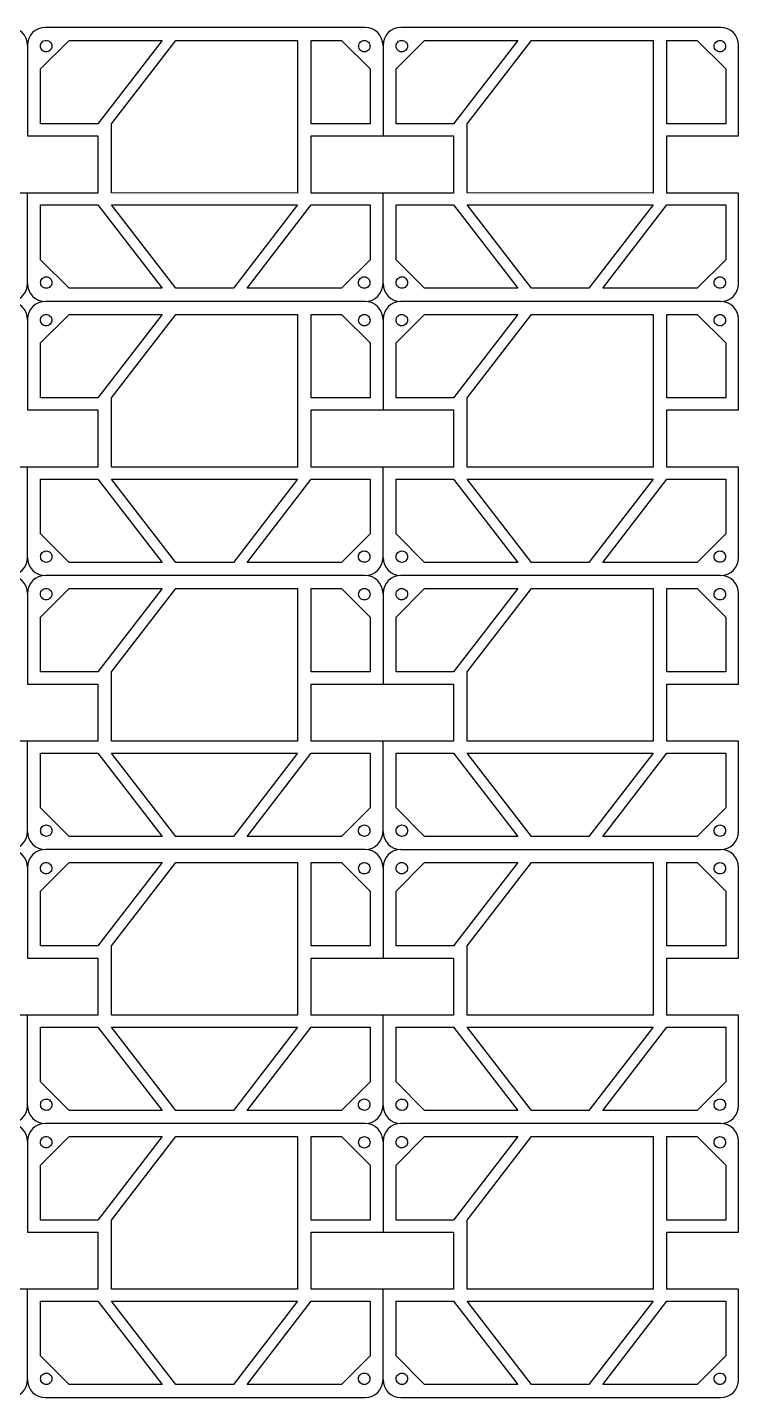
# Model space of a CAD drawing. Extents: x 0 to 498, y 0 to 383.
# Drawn here: x 298.7 to 497.8, y 0 to 383.5 of the extents above; entities that cross this region are included whole.
import ezdxf

# ---------------------------------------------------------------- set-up
doc = ezdxf.new("R2010")
doc.units = 0
doc.layers.get('0').update_dxf_attribs({"true_color": 0xffffff})

msp = doc.modelspace()

# ---------------------------------------------------------------- linework, layer by layer
at = {"color": 1, "true_color": 0xff0000}
for p, q in [((303.7, 383.5), (303.7, 383.5)), ((403.26, 383.5), (403.26, 383.5)), ((302.33, 371.87), (310.33, 379.87)), ((393.21, 383.5), (303.7, 383.5)), ((310.33, 379.87), (336.4, 379.87)), ((336.4, 379.87), (318.39, 356.49)), ((322.22, 356.49), (340.23, 379.87)), ((340.23, 379.87), (374.33, 379.87)), ((374.33, 379.87), (374.33, 337.11)), ((378.17, 356.49), (378.15, 379.87)), ((378.15, 379.87), (386.62, 379.87)), ((386.62, 379.87), (394.62, 371.87)), ((401.89, 371.87), (409.89, 379.87)), ((492.77, 383.5), (403.26, 383.5)), ((409.89, 379.87), (435.96, 379.87)), ((435.96, 379.87), (417.95, 356.49)), ((421.78, 356.49), (439.79, 379.87)), ((439.79, 379.87), (473.89, 379.87)), ((473.89, 379.87), (473.89, 337.11)), ((477.72, 356.49), (477.71, 379.87)), ((477.71, 379.87), (486.18, 379.87)), ((486.18, 379.87), (494.18, 371.87)), ((298.68, 378.46), (298.68, 360.44)), ((305.53, 378.27), (305.53, 378.27)), ((394.6, 378.24), (394.6, 378.24)), ((398.24, 378.46), (398.24, 360.44)), ((405.09, 378.27), (405.09, 378.27)), ((494.16, 378.24), (494.16, 378.24)), ((302.33, 360.26), (302.33, 371.87)), ((394.62, 371.87), (394.62, 356.49)), ((401.89, 360.26), (401.89, 371.87)), ((494.18, 371.87), (494.18, 356.49)), ((298.68, 360.44), (298.68, 353.12)), ((302.33, 356.49), (302.33, 360.26)), ((398.24, 360.44), (398.24, 353.12)), ((401.89, 356.49), (401.89, 360.26)), ((298.68, 353.12), (318.4, 353.12)), ((305.62, 356.49), (302.33, 356.49)), ((318.39, 356.49), (305.62, 356.49)), ((318.4, 353.12), (318.39, 337.11)), ((322.22, 337.15), (322.22, 356.49)), ((378.15, 337.11), (378.16, 353.12)), ((378.16, 353.12), (398.23, 353.12)), ((394.62, 356.49), (378.17, 356.49)), ((398.24, 353.12), (417.96, 353.12)), ((405.18, 356.49), (401.89, 356.49)), ((417.95, 356.49), (405.18, 356.49)), ((417.96, 353.12), (417.95, 337.11)), ((421.78, 337.15), (421.78, 356.49)), ((477.71, 337.11), (477.72, 353.12)), ((494.18, 356.49), (477.72, 356.49)), ((477.72, 353.12), (497.79, 353.12)), ((298.68, 337.11), (278.59, 337.11)), ((318.39, 337.11), (298.68, 337.11)), ((302.33, 318.47), (302.33, 333.8)), ((302.33, 333.8), (318.42, 333.8)), ((318.42, 333.8), (336.4, 310.47)), ((374.33, 337.11), (322.22, 337.15)), ((340.23, 310.47), (322.22, 333.8)), ((322.22, 333.8), (374.33, 333.8)), ((374.33, 333.8), (356.34, 310.47)), ((360.18, 310.47), (378.16, 333.8)), ((398.24, 337.11), (378.15, 337.11)), ((378.16, 333.8), (394.62, 333.8)), ((394.62, 333.8), (394.62, 318.47)), ((417.95, 337.11), (398.24, 337.11)), ((401.89, 318.47), (401.89, 333.8)), ((401.89, 333.8), (417.98, 333.8)), ((417.98, 333.8), (435.96, 310.47)), ((473.89, 337.11), (421.78, 337.15)), ((439.79, 310.47), (421.78, 333.8)), ((421.78, 333.8), (473.89, 333.8)), ((473.89, 333.8), (455.9, 310.47)), ((459.74, 310.47), (477.72, 333.8)), ((497.8, 337.11), (477.71, 337.11)), ((477.72, 333.8), (494.18, 333.8)), ((494.18, 333.8), (494.18, 318.47)), ((310.33, 310.47), (302.33, 318.47)), ((394.62, 318.47), (386.62, 310.47)), ((409.89, 310.47), (401.89, 318.47)), ((494.18, 318.47), (486.18, 310.47)), ((305.56, 312.07), (305.56, 312.07)), ((394.59, 312.08), (394.59, 312.08)), ((405.12, 312.07), (405.12, 312.07)), ((494.15, 312.08), (494.15, 312.08)), ((303.7, 306.8), (303.7, 306.8)), ((336.4, 310.47), (310.33, 310.47)), ((356.34, 310.47), (340.23, 310.47)), ((386.62, 310.47), (360.18, 310.47)), ((403.26, 306.8), (403.26, 306.8)), ((435.96, 310.47), (409.89, 310.47)), ((455.9, 310.47), (439.79, 310.47)), ((486.18, 310.47), (459.74, 310.47)), ((302.33, 295.17), (310.33, 303.17)), ((393.21, 306.8), (303.7, 306.8)), ((310.33, 303.17), (336.4, 303.17)), ((336.4, 303.17), (318.39, 279.8)), ((322.22, 279.8), (340.23, 303.17)), ((340.23, 303.17), (374.33, 303.17)), ((374.33, 303.17), (374.33, 260.41)), ((378.17, 279.8), (378.15, 303.17)), ((378.15, 303.17), (386.62, 303.17)), ((386.62, 303.17), (394.62, 295.17)), ((401.89, 295.17), (409.89, 303.17)), ((492.77, 306.8), (403.26, 306.8)), ((409.89, 303.17), (435.96, 303.17)), ((435.96, 303.17), (417.95, 279.8)), ((421.78, 279.8), (439.79, 303.17)), ((439.79, 303.17), (473.89, 303.17)), ((473.89, 303.17), (473.89, 260.41)), ((477.72, 279.8), (477.71, 303.17)), ((477.71, 303.17), (486.18, 303.17)), ((486.18, 303.17), (494.18, 295.17)), ((298.68, 301.76), (298.68, 283.74)), ((305.53, 301.57), (305.53, 301.57)), ((394.6, 301.54), (394.6, 301.54)), ((398.24, 301.76), (398.24, 283.74)), ((405.09, 301.57), (405.09, 301.57)), ((494.16, 301.54), (494.16, 301.54)), ((302.33, 283.56), (302.33, 295.17)), ((394.62, 295.17), (394.62, 279.8)), ((401.89, 283.56), (401.89, 295.17)), ((494.18, 295.17), (494.18, 279.8)), ((298.68, 283.74), (298.68, 276.42)), ((302.33, 279.8), (302.33, 283.56)), ((398.24, 283.74), (398.24, 276.42)), ((401.89, 279.8), (401.89, 283.56)), ((298.68, 276.42), (318.4, 276.42)), ((305.62, 279.8), (302.33, 279.8)), ((318.39, 279.8), (305.62, 279.8)), ((318.4, 276.42), (318.39, 260.41)), ((322.22, 260.45), (322.22, 279.8)), ((378.15, 260.41), (378.16, 276.42)), ((378.16, 276.42), (398.23, 276.42)), ((394.62, 279.8), (378.17, 279.8)), ((398.24, 276.42), (417.96, 276.42)), ((405.18, 279.8), (401.89, 279.8)), ((417.95, 279.8), (405.18, 279.8)), ((417.96, 276.42), (417.95, 260.41)), ((421.78, 260.45), (421.78, 279.8)), ((477.71, 260.41), (477.72, 276.42)), ((494.18, 279.8), (477.72, 279.8)), ((477.72, 276.42), (497.79, 276.42)), ((298.68, 260.41), (278.59, 260.41)), ((318.39, 260.41), (298.68, 260.41)), ((302.33, 241.77), (302.33, 257.1)), ((302.33, 257.1), (318.42, 257.1)), ((318.42, 257.1), (336.4, 233.77)), ((374.33, 260.41), (322.22, 260.45)), ((340.23, 233.77), (322.22, 257.1)), ((322.22, 257.1), (374.33, 257.1)), ((374.33, 257.1), (356.34, 233.77)), ((360.18, 233.77), (378.16, 257.1)), ((398.24, 260.41), (378.15, 260.41)), ((378.16, 257.1), (394.62, 257.1)), ((394.62, 257.1), (394.62, 241.77)), ((417.95, 260.41), (398.24, 260.41)), ((401.89, 241.77), (401.89, 257.1)), ((401.89, 257.1), (417.98, 257.1)), ((417.98, 257.1), (435.96, 233.77)), ((473.89, 260.41), (421.78, 260.45)), ((439.79, 233.77), (421.78, 257.1)), ((421.78, 257.1), (473.89, 257.1)), ((473.89, 257.1), (455.9, 233.77)), ((459.74, 233.77), (477.72, 257.1)), ((497.8, 260.41), (477.71, 260.41)), ((477.72, 257.1), (494.18, 257.1)), ((494.18, 257.1), (494.18, 241.77)), ((310.33, 233.77), (302.33, 241.77)), ((394.62, 241.77), (386.62, 233.77)), ((409.89, 233.77), (401.89, 241.77)), ((494.18, 241.77), (486.18, 233.77)), ((305.56, 235.37), (305.56, 235.37)), ((394.59, 235.38), (394.59, 235.38)), ((405.12, 235.37), (405.12, 235.37)), ((494.15, 235.38), (494.15, 235.38)), ((303.7, 230.1), (303.7, 230.1)), ((336.4, 233.77), (310.33, 233.77)), ((356.34, 233.77), (340.23, 233.77)), ((386.62, 233.77), (360.18, 233.77)), ((403.26, 230.1), (403.26, 230.1)), ((435.96, 233.77), (409.89, 233.77)), ((455.9, 233.77), (439.79, 233.77)), ((486.18, 233.77), (459.74, 233.77)), ((302.33, 218.47), (310.33, 226.47)), ((393.21, 230.1), (303.7, 230.1)), ((310.33, 226.47), (336.4, 226.47)), ((336.4, 226.47), (318.39, 203.1)), ((322.22, 203.1), (340.23, 226.47)), ((340.23, 226.47), (374.33, 226.47)), ((374.33, 226.47), (374.33, 183.71)), ((378.17, 203.1), (378.15, 226.47)), ((378.15, 226.47), (386.62, 226.47)), ((386.62, 226.47), (394.62, 218.47)), ((401.89, 218.47), (409.89, 226.47)), ((492.77, 230.1), (403.26, 230.1)), ((409.89, 226.47), (435.96, 226.47)), ((435.96, 226.47), (417.95, 203.1)), ((421.78, 203.1), (439.79, 226.47)), ((439.79, 226.47), (473.89, 226.47)), ((473.89, 226.47), (473.89, 183.71)), ((477.72, 203.1), (477.71, 226.47)), ((477.71, 226.47), (486.18, 226.47)), ((486.18, 226.47), (494.18, 218.47)), ((298.68, 225.07), (298.68, 207.04)), ((305.53, 224.87), (305.53, 224.87)), ((394.6, 224.84), (394.6, 224.84)), ((398.24, 225.07), (398.24, 207.04)), ((405.09, 224.87), (405.09, 224.87)), ((494.16, 224.84), (494.16, 224.84)), ((302.33, 206.86), (302.33, 218.47)), ((394.62, 218.47), (394.62, 203.1)), ((401.89, 206.86), (401.89, 218.47)), ((494.18, 218.47), (494.18, 203.1)), ((298.68, 207.04), (298.68, 199.72)), ((302.33, 203.1), (302.33, 206.86)), ((398.24, 207.04), (398.24, 199.72)), ((401.89, 203.1), (401.89, 206.86)), ((298.68, 199.72), (318.4, 199.72)), ((305.62, 203.1), (302.33, 203.1)), ((318.39, 203.1), (305.62, 203.1)), ((318.4, 199.72), (318.39, 183.71)), ((322.22, 183.75), (322.22, 203.1)), ((378.15, 183.71), (378.16, 199.72)), ((378.16, 199.72), (398.23, 199.72)), ((394.62, 203.1), (378.17, 203.1)), ((398.24, 199.72), (417.96, 199.72)), ((405.18, 203.1), (401.89, 203.1)), ((417.95, 203.1), (405.18, 203.1)), ((417.96, 199.72), (417.95, 183.71)), ((421.78, 183.75), (421.78, 203.1)), ((477.71, 183.71), (477.72, 199.72)), ((494.18, 203.1), (477.72, 203.1)), ((477.72, 199.72), (497.79, 199.72)), ((298.68, 183.71), (278.59, 183.71)), ((318.39, 183.71), (298.68, 183.71)), ((302.33, 165.07), (302.33, 180.4)), ((302.33, 180.4), (318.42, 180.4)), ((318.42, 180.4), (336.4, 157.07)), ((374.33, 183.71), (322.22, 183.75)), ((340.23, 157.07), (322.22, 180.4)), ((322.22, 180.4), (374.33, 180.4)), ((374.33, 180.4), (356.34, 157.07)), ((360.18, 157.07), (378.16, 180.4)), ((398.24, 183.71), (378.15, 183.71)), ((378.16, 180.4), (394.62, 180.4)), ((394.62, 180.4), (394.62, 165.07)), ((417.95, 183.71), (398.24, 183.71)), ((401.89, 165.07), (401.89, 180.4)), ((401.89, 180.4), (417.98, 180.4)), ((417.98, 180.4), (435.96, 157.07)), ((473.89, 183.71), (421.78, 183.75)), ((439.79, 157.07), (421.78, 180.4)), ((421.78, 180.4), (473.89, 180.4)), ((473.89, 180.4), (455.9, 157.07)), ((459.74, 157.07), (477.72, 180.4)), ((497.8, 183.71), (477.71, 183.71)), ((477.72, 180.4), (494.18, 180.4)), ((494.18, 180.4), (494.18, 165.07)), ((310.33, 157.07), (302.33, 165.07)), ((394.62, 165.07), (386.62, 157.07)), ((409.89, 157.07), (401.89, 165.07)), ((494.18, 165.07), (486.18, 157.07)), ((305.56, 158.67), (305.56, 158.67)), ((394.59, 158.68), (394.59, 158.68)), ((405.12, 158.67), (405.12, 158.67)), ((494.15, 158.68), (494.15, 158.68)), ((303.7, 153.4), (303.7, 153.4)), ((336.4, 157.07), (310.33, 157.07)), ((356.34, 157.07), (340.23, 157.07)), ((386.62, 157.07), (360.18, 157.07)), ((403.26, 153.4), (403.26, 153.4)), ((435.96, 157.07), (409.89, 157.07)), ((455.9, 157.07), (439.79, 157.07)), ((486.18, 157.07), (459.74, 157.07)), ((302.33, 141.77), (310.33, 149.77)), ((393.21, 153.4), (303.7, 153.4)), ((310.33, 149.77), (336.4, 149.77)), ((336.4, 149.77), (318.39, 126.4)), ((322.22, 126.4), (340.23, 149.77)), ((340.23, 149.77), (374.33, 149.77)), ((374.33, 149.77), (374.33, 107.01)), ((378.17, 126.4), (378.15, 149.77)), ((378.15, 149.77), (386.62, 149.77)), ((386.62, 149.77), (394.62, 141.77)), ((401.89, 141.77), (409.89, 149.77)), ((403.26, 153.4), (492.77, 153.4)), ((409.89, 149.77), (435.96, 149.77)), ((435.96, 149.77), (417.95, 126.4)), ((421.78, 126.4), (439.79, 149.77)), ((439.79, 149.77), (473.89, 149.77)), ((473.89, 149.77), (473.89, 107.01)), ((477.72, 126.4), (477.71, 149.77)), ((477.71, 149.77), (486.18, 149.77)), ((486.18, 149.77), (494.18, 141.77)), ((298.68, 148.37), (298.68, 130.34)), ((305.53, 148.17), (305.53, 148.17)), ((394.6, 148.15), (394.6, 148.15)), ((398.24, 148.37), (398.24, 130.34)), ((405.09, 148.17), (405.09, 148.17)), ((494.16, 148.15), (494.16, 148.15)), ((302.33, 130.16), (302.33, 141.77)), ((394.62, 141.77), (394.62, 126.4)), ((401.89, 130.16), (401.89, 141.77)), ((494.18, 141.77), (494.18, 126.4)), ((298.68, 130.34), (298.68, 123.02)), ((302.33, 126.4), (302.33, 130.16)), ((398.24, 130.34), (398.24, 123.02)), ((401.89, 126.4), (401.89, 130.16)), ((298.68, 123.02), (318.4, 123.02)), ((305.62, 126.4), (302.33, 126.4)), ((318.39, 126.4), (305.62, 126.4)), ((318.4, 123.02), (318.39, 107.01)), ((322.22, 107.05), (322.22, 126.4)), ((378.15, 107.01), (378.16, 123.02)), ((378.16, 123.02), (398.23, 123.02)), ((394.62, 126.4), (378.17, 126.4)), ((398.24, 123.02), (417.96, 123.02)), ((405.18, 126.4), (401.89, 126.4)), ((417.95, 126.4), (405.18, 126.4)), ((417.96, 123.02), (417.95, 107.01)), ((421.78, 107.05), (421.78, 126.4)), ((477.71, 107.01), (477.72, 123.02)), ((494.18, 126.4), (477.72, 126.4)), ((477.72, 123.02), (497.79, 123.02)), ((298.68, 107.01), (278.59, 107.01)), ((318.39, 107.01), (298.68, 107.01)), ((302.33, 88.37), (302.33, 103.7)), ((302.33, 103.7), (318.42, 103.7)), ((318.42, 103.7), (336.4, 80.37)), ((374.33, 107.01), (322.22, 107.05)), ((340.23, 80.37), (322.22, 103.7)), ((322.22, 103.7), (374.33, 103.7)), ((374.33, 103.7), (356.34, 80.37)), ((360.18, 80.37), (378.16, 103.7)), ((398.24, 107.01), (378.15, 107.01)), ((378.16, 103.7), (394.62, 103.7)), ((394.62, 103.7), (394.62, 88.37)), ((417.95, 107.01), (398.24, 107.01)), ((401.89, 88.37), (401.89, 103.7)), ((401.89, 103.7), (417.98, 103.7)), ((417.98, 103.7), (435.96, 80.37)), ((473.89, 107.01), (421.78, 107.05)), ((439.79, 80.37), (421.78, 103.7)), ((421.78, 103.7), (473.89, 103.7)), ((473.89, 103.7), (455.9, 80.37)), ((459.74, 80.37), (477.72, 103.7)), ((497.8, 107.01), (477.71, 107.01)), ((477.72, 103.7), (494.18, 103.7)), ((494.18, 103.7), (494.18, 88.37)), ((310.33, 80.37), (302.33, 88.37)), ((394.62, 88.37), (386.62, 80.37)), ((409.89, 80.37), (401.89, 88.37)), ((494.18, 88.37), (486.18, 80.37)), ((305.56, 81.97), (305.56, 81.97)), ((394.59, 81.98), (394.59, 81.98)), ((405.12, 81.97), (405.12, 81.97)), ((494.15, 81.98), (494.15, 81.98)), ((303.7, 76.7), (303.7, 76.7)), ((336.4, 80.37), (310.33, 80.37)), ((356.34, 80.37), (340.23, 80.37)), ((386.62, 80.37), (360.18, 80.37)), ((403.26, 76.7), (403.26, 76.7)), ((435.96, 80.37), (409.89, 80.37)), ((455.9, 80.37), (439.79, 80.37)), ((486.18, 80.37), (459.74, 80.37)), ((302.33, 65.07), (310.33, 73.07)), ((393.21, 76.7), (303.7, 76.7)), ((310.33, 73.07), (336.4, 73.07)), ((336.4, 73.07), (318.39, 49.7)), ((322.22, 49.7), (340.23, 73.07)), ((340.23, 73.07), (374.33, 73.07)), ((374.33, 73.07), (374.33, 30.32)), ((378.17, 49.7), (378.15, 73.07)), ((378.15, 73.07), (386.62, 73.07)), ((386.62, 73.07), (394.62, 65.07)), ((401.89, 65.07), (409.89, 73.07)), ((492.77, 76.7), (403.26, 76.7)), ((409.89, 73.07), (435.96, 73.07)), ((435.96, 73.07), (417.95, 49.7)), ((421.78, 49.7), (439.79, 73.07)), ((439.79, 73.07), (473.89, 73.07)), ((473.89, 73.07), (473.89, 30.32)), ((477.72, 49.7), (477.71, 73.07)), ((477.71, 73.07), (486.18, 73.07)), ((486.18, 73.07), (494.18, 65.07)), ((298.68, 71.67), (298.68, 53.64)), ((305.53, 71.47), (305.53, 71.47)), ((394.6, 71.45), (394.6, 71.45)), ((398.24, 71.67), (398.24, 53.64)), ((405.09, 71.47), (405.09, 71.47)), ((494.16, 71.45), (494.16, 71.45)), ((302.33, 53.46), (302.33, 65.07)), ((394.62, 65.07), (394.62, 49.7)), ((401.89, 53.46), (401.89, 65.07)), ((494.18, 65.07), (494.18, 49.7)), ((298.68, 53.64), (298.68, 46.32)), ((302.33, 49.7), (302.33, 53.46)), ((398.24, 53.64), (398.24, 46.32)), ((401.89, 49.7), (401.89, 53.46)), ((298.68, 46.32), (318.4, 46.32)), ((305.62, 49.7), (302.33, 49.7)), ((318.39, 49.7), (305.62, 49.7)), ((318.4, 46.32), (318.39, 30.32)), ((322.22, 30.35), (322.22, 49.7)), ((378.15, 30.32), (378.16, 46.32)), ((378.16, 46.32), (398.23, 46.32)), ((394.62, 49.7), (378.17, 49.7)), ((398.24, 46.32), (417.96, 46.32)), ((405.18, 49.7), (401.89, 49.7)), ((417.95, 49.7), (405.18, 49.7)), ((417.96, 46.32), (417.95, 30.32)), ((421.78, 30.35), (421.78, 49.7)), ((477.71, 30.32), (477.72, 46.32)), ((494.18, 49.7), (477.72, 49.7)), ((477.72, 46.32), (497.79, 46.32)), ((298.68, 30.32), (278.59, 30.32)), ((318.39, 30.32), (298.68, 30.32)), ((302.33, 11.67), (302.33, 27)), ((302.33, 27), (318.42, 27)), ((318.42, 27), (336.4, 3.67)), ((374.33, 30.32), (322.22, 30.35)), ((340.23, 3.67), (322.22, 27)), ((322.22, 27), (374.33, 27)), ((374.33, 27), (356.34, 3.67)), ((360.18, 3.67), (378.16, 27)), ((398.24, 30.32), (378.15, 30.32)), ((378.16, 27), (394.62, 27)), ((394.62, 27), (394.62, 11.67)), ((417.95, 30.32), (398.24, 30.32)), ((401.89, 11.67), (401.89, 27)), ((401.89, 27), (417.98, 27)), ((417.98, 27), (435.96, 3.67)), ((473.89, 30.32), (421.78, 30.35)), ((439.79, 3.67), (421.78, 27)), ((421.78, 27), (473.89, 27)), ((473.89, 27), (455.9, 3.67)), ((459.74, 3.67), (477.72, 27)), ((497.8, 30.32), (477.71, 30.32)), ((477.72, 27), (494.18, 27)), ((494.18, 27), (494.18, 11.67)), ((310.33, 3.67), (302.33, 11.67)), ((394.62, 11.67), (386.62, 3.67)), ((409.89, 3.67), (401.89, 11.67)), ((494.18, 11.67), (486.18, 3.67)), ((305.56, 5.27), (305.56, 5.27)), ((394.59, 5.28), (394.59, 5.28)), ((405.12, 5.27), (405.12, 5.27)), ((494.15, 5.28), (494.15, 5.28)), ((303.7, 0), (393.21, 0)), ((336.4, 3.67), (310.33, 3.67)), ((356.34, 3.67), (340.23, 3.67)), ((386.62, 3.67), (360.18, 3.67)), ((403.26, 0), (492.77, 0)), ((435.96, 3.67), (409.89, 3.67)), ((455.9, 3.67), (439.79, 3.67)), ((486.18, 3.67), (459.74, 3.67))]:
    msp.add_line(p, q, dxfattribs=at)
for points in [[(303.7, 383.5), (300.92, 383.5), (298.68, 381.25), (298.68, 378.46)], [(403.26, 383.5), (400.48, 383.5), (398.24, 381.25), (398.24, 378.46)], [(298.68, 378.46), (298.68, 381.25), (296.44, 383.5), (293.65, 383.5)], [(302.8, 379.4), (303.1, 379.7), (303.5, 379.87), (303.93, 379.87)], [(303.93, 379.87), (304.35, 379.87), (304.76, 379.7), (305.06, 379.4)], [(391.87, 379.37), (392.17, 379.67), (392.58, 379.84), (393, 379.84)], [(393, 379.84), (393.42, 379.84), (393.83, 379.67), (394.13, 379.37)], [(398.24, 378.46), (398.24, 381.25), (396, 383.5), (393.21, 383.5)], [(402.35, 379.4), (402.65, 379.7), (403.06, 379.87), (403.49, 379.87)], [(403.49, 379.87), (403.91, 379.87), (404.32, 379.7), (404.62, 379.4)], [(491.43, 379.37), (491.73, 379.67), (492.13, 379.84), (492.56, 379.84)], [(492.56, 379.84), (492.98, 379.84), (493.39, 379.67), (493.69, 379.37)], [(497.8, 378.46), (497.8, 381.25), (495.55, 383.5), (492.77, 383.5)], [(302.33, 378.27), (302.33, 378.69), (302.5, 379.1), (302.8, 379.4)], [(302.8, 377.14), (302.5, 377.44), (302.33, 377.84), (302.33, 378.27)], [(303.93, 376.67), (303.5, 376.67), (303.1, 376.84), (302.8, 377.14)], [(305.06, 377.14), (304.76, 376.84), (304.35, 376.67), (303.93, 376.67)], [(305.06, 379.4), (305.36, 379.1), (305.53, 378.69), (305.53, 378.27)], [(305.53, 378.27), (305.53, 377.84), (305.36, 377.44), (305.06, 377.14)], [(391.4, 378.24), (391.4, 378.67), (391.57, 379.07), (391.87, 379.37)], [(391.87, 377.11), (391.57, 377.41), (391.4, 377.82), (391.4, 378.24)], [(393, 376.64), (392.58, 376.64), (392.17, 376.81), (391.87, 377.11)], [(394.13, 377.11), (393.83, 376.81), (393.42, 376.64), (393, 376.64)], [(394.13, 379.37), (394.43, 379.07), (394.6, 378.67), (394.6, 378.24)], [(394.6, 378.24), (394.6, 377.82), (394.43, 377.41), (394.13, 377.11)], [(401.89, 378.27), (401.89, 378.69), (402.05, 379.1), (402.35, 379.4)], [(402.35, 377.14), (402.05, 377.44), (401.89, 377.84), (401.89, 378.27)], [(403.49, 376.67), (403.06, 376.67), (402.65, 376.84), (402.35, 377.14)], [(404.62, 377.14), (404.32, 376.84), (403.91, 376.67), (403.49, 376.67)], [(404.62, 379.4), (404.92, 379.1), (405.09, 378.69), (405.09, 378.27)], [(405.09, 378.27), (405.09, 377.84), (404.92, 377.44), (404.62, 377.14)], [(490.96, 378.24), (490.96, 378.67), (491.13, 379.07), (491.43, 379.37)], [(491.43, 377.11), (491.13, 377.41), (490.96, 377.82), (490.96, 378.24)], [(492.56, 376.64), (492.13, 376.64), (491.73, 376.81), (491.43, 377.11)], [(493.69, 377.11), (493.39, 376.81), (492.98, 376.64), (492.56, 376.64)], [(493.69, 379.37), (493.99, 379.07), (494.16, 378.67), (494.16, 378.24)], [(494.16, 378.24), (494.16, 377.82), (493.99, 377.41), (493.69, 377.11)], [(497.79, 353.12), (497.8, 361.56), (497.79, 370.01), (497.8, 378.46)], [(298.68, 311.83), (298.68, 320.26), (298.68, 328.69), (298.68, 337.11)], [(398.24, 311.83), (398.24, 320.26), (398.24, 328.69), (398.24, 337.11)], [(497.8, 311.83), (497.8, 320.26), (497.8, 328.69), (497.8, 337.11)], [(293.65, 306.8), (296.44, 306.8), (298.68, 309.04), (298.68, 311.83)], [(298.68, 311.83), (298.68, 309.04), (300.92, 306.8), (303.7, 306.8)], [(302.36, 312.07), (302.36, 312.49), (302.53, 312.9), (302.83, 313.2)], [(302.83, 310.94), (302.53, 311.24), (302.36, 311.64), (302.36, 312.07)], [(302.83, 313.2), (303.13, 313.5), (303.54, 313.67), (303.96, 313.67)], [(303.96, 310.47), (303.54, 310.47), (303.13, 310.64), (302.83, 310.94)], [(303.96, 313.67), (304.39, 313.67), (304.79, 313.5), (305.09, 313.2)], [(305.09, 310.94), (304.79, 310.64), (304.39, 310.47), (303.96, 310.47)], [(305.09, 313.2), (305.39, 312.9), (305.56, 312.49), (305.56, 312.07)], [(305.56, 312.07), (305.56, 311.64), (305.39, 311.24), (305.09, 310.94)], [(391.39, 312.08), (391.39, 312.5), (391.56, 312.91), (391.86, 313.21)], [(391.86, 310.94), (391.56, 311.24), (391.39, 311.65), (391.39, 312.08)], [(391.86, 313.21), (392.16, 313.51), (392.57, 313.68), (392.99, 313.68)], [(392.99, 310.48), (392.57, 310.48), (392.16, 310.64), (391.86, 310.94)], [(392.99, 313.68), (393.42, 313.68), (393.82, 313.51), (394.12, 313.21)], [(394.12, 310.94), (393.82, 310.64), (393.42, 310.48), (392.99, 310.48)], [(393.21, 306.8), (396, 306.8), (398.24, 309.04), (398.24, 311.83)], [(394.12, 313.21), (394.42, 312.91), (394.59, 312.5), (394.59, 312.08)], [(394.59, 312.08), (394.59, 311.65), (394.42, 311.24), (394.12, 310.94)], [(398.24, 311.83), (398.24, 309.04), (400.48, 306.8), (403.26, 306.8)], [(401.92, 312.07), (401.92, 312.49), (402.09, 312.9), (402.39, 313.2)], [(402.39, 310.94), (402.09, 311.24), (401.92, 311.64), (401.92, 312.07)], [(402.39, 313.2), (402.69, 313.5), (403.1, 313.67), (403.52, 313.67)], [(403.52, 310.47), (403.1, 310.47), (402.69, 310.64), (402.39, 310.94)], [(403.52, 313.67), (403.95, 313.67), (404.35, 313.5), (404.65, 313.2)], [(404.65, 310.94), (404.35, 310.64), (403.95, 310.47), (403.52, 310.47)], [(404.65, 313.2), (404.95, 312.9), (405.12, 312.49), (405.12, 312.07)], [(405.12, 312.07), (405.12, 311.64), (404.95, 311.24), (404.65, 310.94)], [(490.95, 312.08), (490.95, 312.5), (491.12, 312.91), (491.42, 313.21)], [(491.42, 310.94), (491.12, 311.24), (490.95, 311.65), (490.95, 312.08)], [(491.42, 313.21), (491.72, 313.51), (492.13, 313.68), (492.55, 313.68)], [(492.55, 310.48), (492.13, 310.48), (491.72, 310.64), (491.42, 310.94)], [(492.55, 313.68), (492.97, 313.68), (493.38, 313.51), (493.68, 313.21)], [(493.68, 310.94), (493.38, 310.64), (492.97, 310.48), (492.55, 310.48)], [(492.77, 306.8), (495.55, 306.8), (497.8, 309.04), (497.8, 311.83)], [(493.68, 313.21), (493.98, 312.91), (494.15, 312.5), (494.15, 312.08)], [(494.15, 312.08), (494.15, 311.65), (493.98, 311.24), (493.68, 310.94)], [(303.7, 306.8), (300.92, 306.8), (298.68, 304.55), (298.68, 301.76)], [(403.26, 306.8), (400.48, 306.8), (398.24, 304.55), (398.24, 301.76)], [(298.68, 301.76), (298.68, 304.55), (296.44, 306.8), (293.65, 306.8)], [(302.8, 302.7), (303.1, 303), (303.5, 303.17), (303.93, 303.17)], [(303.93, 303.17), (304.35, 303.17), (304.76, 303), (305.06, 302.7)], [(391.87, 302.68), (392.17, 302.98), (392.58, 303.14), (393, 303.14)], [(393, 303.14), (393.42, 303.14), (393.83, 302.98), (394.13, 302.68)], [(398.24, 301.76), (398.24, 304.55), (396, 306.8), (393.21, 306.8)], [(402.35, 302.7), (402.65, 303), (403.06, 303.17), (403.49, 303.17)], [(403.49, 303.17), (403.91, 303.17), (404.32, 303), (404.62, 302.7)], [(491.43, 302.68), (491.73, 302.98), (492.13, 303.14), (492.56, 303.14)], [(492.56, 303.14), (492.98, 303.14), (493.39, 302.98), (493.69, 302.68)], [(497.8, 301.76), (497.8, 304.55), (495.55, 306.8), (492.77, 306.8)], [(302.33, 301.57), (302.33, 301.99), (302.5, 302.4), (302.8, 302.7)], [(302.8, 300.44), (302.5, 300.74), (302.33, 301.14), (302.33, 301.57)], [(303.93, 299.97), (303.5, 299.97), (303.1, 300.14), (302.8, 300.44)], [(305.06, 300.44), (304.76, 300.14), (304.35, 299.97), (303.93, 299.97)], [(305.06, 302.7), (305.36, 302.4), (305.53, 301.99), (305.53, 301.57)], [(305.53, 301.57), (305.53, 301.14), (305.36, 300.74), (305.06, 300.44)], [(391.4, 301.54), (391.4, 301.97), (391.57, 302.38), (391.87, 302.68)], [(391.87, 300.41), (391.57, 300.71), (391.4, 301.12), (391.4, 301.54)], [(393, 299.94), (392.58, 299.94), (392.17, 300.11), (391.87, 300.41)], [(394.13, 300.41), (393.83, 300.11), (393.42, 299.94), (393, 299.94)], [(394.13, 302.68), (394.43, 302.38), (394.6, 301.97), (394.6, 301.54)], [(394.6, 301.54), (394.6, 301.12), (394.43, 300.71), (394.13, 300.41)], [(401.89, 301.57), (401.89, 301.99), (402.05, 302.4), (402.35, 302.7)], [(402.35, 300.44), (402.05, 300.74), (401.89, 301.14), (401.89, 301.57)], [(403.49, 299.97), (403.06, 299.97), (402.65, 300.14), (402.35, 300.44)], [(404.62, 300.44), (404.32, 300.14), (403.91, 299.97), (403.49, 299.97)], [(404.62, 302.7), (404.92, 302.4), (405.09, 301.99), (405.09, 301.57)], [(405.09, 301.57), (405.09, 301.14), (404.92, 300.74), (404.62, 300.44)], [(490.96, 301.54), (490.96, 301.97), (491.13, 302.38), (491.43, 302.68)], [(491.43, 300.41), (491.13, 300.71), (490.96, 301.12), (490.96, 301.54)], [(492.56, 299.94), (492.13, 299.94), (491.73, 300.11), (491.43, 300.41)], [(493.69, 300.41), (493.39, 300.11), (492.98, 299.94), (492.56, 299.94)], [(493.69, 302.68), (493.99, 302.38), (494.16, 301.97), (494.16, 301.54)], [(494.16, 301.54), (494.16, 301.12), (493.99, 300.71), (493.69, 300.41)], [(497.79, 276.42), (497.8, 284.87), (497.79, 293.32), (497.8, 301.76)], [(298.68, 235.13), (298.68, 243.56), (298.68, 251.99), (298.68, 260.41)], [(398.24, 235.13), (398.24, 243.56), (398.24, 251.99), (398.24, 260.41)], [(497.8, 235.13), (497.8, 243.56), (497.8, 251.99), (497.8, 260.41)], [(293.65, 230.1), (296.44, 230.1), (298.68, 232.34), (298.68, 235.13)], [(298.68, 235.13), (298.68, 232.34), (300.92, 230.1), (303.7, 230.1)], [(302.36, 235.37), (302.36, 235.79), (302.53, 236.2), (302.83, 236.5)], [(302.83, 234.24), (302.53, 234.54), (302.36, 234.94), (302.36, 235.37)], [(302.83, 236.5), (303.13, 236.8), (303.54, 236.97), (303.96, 236.97)], [(303.96, 233.77), (303.54, 233.77), (303.13, 233.94), (302.83, 234.24)], [(303.96, 236.97), (304.39, 236.97), (304.79, 236.8), (305.09, 236.5)], [(305.09, 234.24), (304.79, 233.94), (304.39, 233.77), (303.96, 233.77)], [(305.09, 236.5), (305.39, 236.2), (305.56, 235.79), (305.56, 235.37)], [(305.56, 235.37), (305.56, 234.94), (305.39, 234.54), (305.09, 234.24)], [(391.39, 235.38), (391.39, 235.8), (391.56, 236.21), (391.86, 236.51)], [(391.86, 234.24), (391.56, 234.54), (391.39, 234.95), (391.39, 235.38)], [(391.86, 236.51), (392.16, 236.81), (392.57, 236.98), (392.99, 236.98)], [(392.99, 233.78), (392.57, 233.78), (392.16, 233.94), (391.86, 234.24)], [(392.99, 236.98), (393.42, 236.98), (393.82, 236.81), (394.12, 236.51)], [(394.12, 234.24), (393.82, 233.94), (393.42, 233.78), (392.99, 233.78)], [(393.21, 230.1), (396, 230.1), (398.24, 232.34), (398.24, 235.13)], [(394.12, 236.51), (394.42, 236.21), (394.59, 235.8), (394.59, 235.38)], [(394.59, 235.38), (394.59, 234.95), (394.42, 234.54), (394.12, 234.24)], [(398.24, 235.13), (398.24, 232.34), (400.48, 230.1), (403.26, 230.1)], [(401.92, 235.37), (401.92, 235.79), (402.09, 236.2), (402.39, 236.5)], [(402.39, 234.24), (402.09, 234.54), (401.92, 234.94), (401.92, 235.37)], [(402.39, 236.5), (402.69, 236.8), (403.1, 236.97), (403.52, 236.97)], [(403.52, 233.77), (403.1, 233.77), (402.69, 233.94), (402.39, 234.24)], [(403.52, 236.97), (403.95, 236.97), (404.35, 236.8), (404.65, 236.5)], [(404.65, 234.24), (404.35, 233.94), (403.95, 233.77), (403.52, 233.77)], [(404.65, 236.5), (404.95, 236.2), (405.12, 235.79), (405.12, 235.37)], [(405.12, 235.37), (405.12, 234.94), (404.95, 234.54), (404.65, 234.24)], [(490.95, 235.38), (490.95, 235.8), (491.12, 236.21), (491.42, 236.51)], [(491.42, 234.24), (491.12, 234.54), (490.95, 234.95), (490.95, 235.38)], [(491.42, 236.51), (491.72, 236.81), (492.13, 236.98), (492.55, 236.98)], [(492.55, 233.78), (492.13, 233.78), (491.72, 233.94), (491.42, 234.24)], [(492.55, 236.98), (492.97, 236.98), (493.38, 236.81), (493.68, 236.51)], [(493.68, 234.24), (493.38, 233.94), (492.97, 233.78), (492.55, 233.78)], [(492.77, 230.1), (495.55, 230.1), (497.8, 232.34), (497.8, 235.13)], [(493.68, 236.51), (493.98, 236.21), (494.15, 235.8), (494.15, 235.38)], [(494.15, 235.38), (494.15, 234.95), (493.98, 234.54), (493.68, 234.24)], [(303.7, 230.1), (300.92, 230.1), (298.68, 227.85), (298.68, 225.07)], [(403.26, 230.1), (400.48, 230.1), (398.24, 227.85), (398.24, 225.07)], [(298.68, 225.07), (298.68, 227.85), (296.44, 230.1), (293.65, 230.1)], [(302.8, 226), (303.1, 226.3), (303.5, 226.47), (303.93, 226.47)], [(303.93, 226.47), (304.35, 226.47), (304.76, 226.3), (305.06, 226)], [(391.87, 225.98), (392.17, 226.28), (392.58, 226.44), (393, 226.44)], [(393, 226.44), (393.42, 226.44), (393.83, 226.28), (394.13, 225.98)], [(398.24, 225.07), (398.24, 227.85), (396, 230.1), (393.21, 230.1)], [(402.35, 226), (402.65, 226.3), (403.06, 226.47), (403.49, 226.47)], [(403.49, 226.47), (403.91, 226.47), (404.32, 226.3), (404.62, 226)], [(491.43, 225.98), (491.73, 226.28), (492.13, 226.44), (492.56, 226.44)], [(492.56, 226.44), (492.98, 226.44), (493.39, 226.28), (493.69, 225.98)], [(497.8, 225.07), (497.8, 227.85), (495.55, 230.1), (492.77, 230.1)], [(302.33, 224.87), (302.33, 225.29), (302.5, 225.7), (302.8, 226)], [(302.8, 223.74), (302.5, 224.04), (302.33, 224.44), (302.33, 224.87)], [(303.93, 223.27), (303.5, 223.27), (303.1, 223.44), (302.8, 223.74)], [(305.06, 223.74), (304.76, 223.44), (304.35, 223.27), (303.93, 223.27)], [(305.06, 226), (305.36, 225.7), (305.53, 225.29), (305.53, 224.87)], [(305.53, 224.87), (305.53, 224.44), (305.36, 224.04), (305.06, 223.74)], [(391.4, 224.84), (391.4, 225.27), (391.57, 225.68), (391.87, 225.98)], [(391.87, 223.71), (391.57, 224.01), (391.4, 224.42), (391.4, 224.84)], [(393, 223.24), (392.58, 223.24), (392.17, 223.41), (391.87, 223.71)], [(394.13, 223.71), (393.83, 223.41), (393.42, 223.24), (393, 223.24)], [(394.13, 225.98), (394.43, 225.68), (394.6, 225.27), (394.6, 224.84)], [(394.6, 224.84), (394.6, 224.42), (394.43, 224.01), (394.13, 223.71)], [(401.89, 224.87), (401.89, 225.29), (402.05, 225.7), (402.35, 226)], [(402.35, 223.74), (402.05, 224.04), (401.89, 224.44), (401.89, 224.87)], [(403.49, 223.27), (403.06, 223.27), (402.65, 223.44), (402.35, 223.74)], [(404.62, 223.74), (404.32, 223.44), (403.91, 223.27), (403.49, 223.27)], [(404.62, 226), (404.92, 225.7), (405.09, 225.29), (405.09, 224.87)], [(405.09, 224.87), (405.09, 224.44), (404.92, 224.04), (404.62, 223.74)], [(490.96, 224.84), (490.96, 225.27), (491.13, 225.68), (491.43, 225.98)], [(491.43, 223.71), (491.13, 224.01), (490.96, 224.42), (490.96, 224.84)], [(492.56, 223.24), (492.13, 223.24), (491.73, 223.41), (491.43, 223.71)], [(493.69, 223.71), (493.39, 223.41), (492.98, 223.24), (492.56, 223.24)], [(493.69, 225.98), (493.99, 225.68), (494.16, 225.27), (494.16, 224.84)], [(494.16, 224.84), (494.16, 224.42), (493.99, 224.01), (493.69, 223.71)], [(497.79, 199.72), (497.8, 208.17), (497.79, 216.62), (497.8, 225.07)], [(298.68, 158.43), (298.68, 166.86), (298.68, 175.29), (298.68, 183.71)], [(398.24, 158.43), (398.24, 166.86), (398.24, 175.29), (398.24, 183.71)], [(497.8, 158.43), (497.8, 166.86), (497.8, 175.29), (497.8, 183.71)], [(293.65, 153.4), (296.44, 153.4), (298.68, 155.64), (298.68, 158.43)], [(298.68, 158.43), (298.68, 155.64), (300.92, 153.4), (303.7, 153.4)], [(302.36, 158.67), (302.36, 159.09), (302.53, 159.5), (302.83, 159.8)], [(302.83, 157.54), (302.53, 157.84), (302.36, 158.24), (302.36, 158.67)], [(302.83, 159.8), (303.13, 160.1), (303.54, 160.27), (303.96, 160.27)], [(303.96, 157.07), (303.54, 157.07), (303.13, 157.24), (302.83, 157.54)], [(303.96, 160.27), (304.39, 160.27), (304.79, 160.1), (305.09, 159.8)], [(305.09, 157.54), (304.79, 157.24), (304.39, 157.07), (303.96, 157.07)], [(305.09, 159.8), (305.39, 159.5), (305.56, 159.09), (305.56, 158.67)], [(305.56, 158.67), (305.56, 158.24), (305.39, 157.84), (305.09, 157.54)], [(391.39, 158.68), (391.39, 159.1), (391.56, 159.51), (391.86, 159.81)], [(391.86, 157.55), (391.56, 157.85), (391.39, 158.25), (391.39, 158.68)], [(391.86, 159.81), (392.16, 160.11), (392.57, 160.28), (392.99, 160.28)], [(392.99, 157.08), (392.57, 157.08), (392.16, 157.25), (391.86, 157.55)], [(392.99, 160.28), (393.42, 160.28), (393.82, 160.11), (394.12, 159.81)], [(394.12, 157.55), (393.82, 157.25), (393.42, 157.08), (392.99, 157.08)], [(393.21, 153.4), (396, 153.4), (398.24, 155.64), (398.24, 158.43)], [(394.12, 159.81), (394.42, 159.51), (394.59, 159.1), (394.59, 158.68)], [(394.59, 158.68), (394.59, 158.25), (394.42, 157.85), (394.12, 157.55)], [(398.24, 158.43), (398.24, 155.64), (400.48, 153.4), (403.26, 153.4)], [(401.92, 158.67), (401.92, 159.09), (402.09, 159.5), (402.39, 159.8)], [(402.39, 157.54), (402.09, 157.84), (401.92, 158.24), (401.92, 158.67)], [(402.39, 159.8), (402.69, 160.1), (403.1, 160.27), (403.52, 160.27)], [(403.52, 157.07), (403.1, 157.07), (402.69, 157.24), (402.39, 157.54)], [(403.52, 160.27), (403.95, 160.27), (404.35, 160.1), (404.65, 159.8)], [(404.65, 157.54), (404.35, 157.24), (403.95, 157.07), (403.52, 157.07)], [(404.65, 159.8), (404.95, 159.5), (405.12, 159.09), (405.12, 158.67)], [(405.12, 158.67), (405.12, 158.24), (404.95, 157.84), (404.65, 157.54)], [(490.95, 158.68), (490.95, 159.1), (491.12, 159.51), (491.42, 159.81)], [(491.42, 157.55), (491.12, 157.85), (490.95, 158.25), (490.95, 158.68)], [(491.42, 159.81), (491.72, 160.11), (492.13, 160.28), (492.55, 160.28)], [(492.55, 157.08), (492.13, 157.08), (491.72, 157.25), (491.42, 157.55)], [(492.55, 160.28), (492.97, 160.28), (493.38, 160.11), (493.68, 159.81)], [(493.68, 157.55), (493.38, 157.25), (492.97, 157.08), (492.55, 157.08)], [(492.77, 153.4), (495.55, 153.4), (497.8, 155.64), (497.8, 158.43)], [(493.68, 159.81), (493.98, 159.51), (494.15, 159.1), (494.15, 158.68)], [(494.15, 158.68), (494.15, 158.25), (493.98, 157.85), (493.68, 157.55)], [(303.7, 153.4), (300.92, 153.4), (298.68, 151.15), (298.68, 148.37)], [(403.26, 153.4), (400.48, 153.4), (398.24, 151.15), (398.24, 148.37)], [(298.68, 148.37), (298.68, 151.15), (296.44, 153.4), (293.65, 153.4)], [(302.8, 149.3), (303.1, 149.6), (303.5, 149.77), (303.93, 149.77)], [(303.93, 149.77), (304.35, 149.77), (304.76, 149.6), (305.06, 149.3)], [(391.87, 149.28), (392.17, 149.58), (392.58, 149.75), (393, 149.75)], [(393, 149.75), (393.42, 149.75), (393.83, 149.58), (394.13, 149.28)], [(398.24, 148.37), (398.24, 151.15), (396, 153.4), (393.21, 153.4)], [(402.35, 149.3), (402.65, 149.6), (403.06, 149.77), (403.49, 149.77)], [(403.49, 149.77), (403.91, 149.77), (404.32, 149.6), (404.62, 149.3)], [(491.43, 149.28), (491.73, 149.58), (492.13, 149.75), (492.56, 149.75)], [(492.56, 149.75), (492.98, 149.75), (493.39, 149.58), (493.69, 149.28)], [(497.8, 148.37), (497.8, 151.15), (495.55, 153.4), (492.77, 153.4)], [(302.33, 148.17), (302.33, 148.59), (302.5, 149), (302.8, 149.3)], [(302.8, 147.04), (302.5, 147.34), (302.33, 147.74), (302.33, 148.17)], [(303.93, 146.57), (303.5, 146.57), (303.1, 146.74), (302.8, 147.04)], [(305.06, 147.04), (304.76, 146.74), (304.35, 146.57), (303.93, 146.57)], [(305.06, 149.3), (305.36, 149), (305.53, 148.59), (305.53, 148.17)], [(305.53, 148.17), (305.53, 147.74), (305.36, 147.34), (305.06, 147.04)], [(391.4, 148.15), (391.4, 148.57), (391.57, 148.98), (391.87, 149.28)], [(391.87, 147.01), (391.57, 147.31), (391.4, 147.72), (391.4, 148.15)], [(393, 146.55), (392.58, 146.55), (392.17, 146.71), (391.87, 147.01)], [(394.13, 147.01), (393.83, 146.71), (393.42, 146.55), (393, 146.55)], [(394.13, 149.28), (394.43, 148.98), (394.6, 148.57), (394.6, 148.15)], [(394.6, 148.15), (394.6, 147.72), (394.43, 147.31), (394.13, 147.01)], [(401.89, 148.17), (401.89, 148.59), (402.05, 149), (402.35, 149.3)], [(402.35, 147.04), (402.05, 147.34), (401.89, 147.74), (401.89, 148.17)], [(403.49, 146.57), (403.06, 146.57), (402.65, 146.74), (402.35, 147.04)], [(404.62, 147.04), (404.32, 146.74), (403.91, 146.57), (403.49, 146.57)], [(404.62, 149.3), (404.92, 149), (405.09, 148.59), (405.09, 148.17)], [(405.09, 148.17), (405.09, 147.74), (404.92, 147.34), (404.62, 147.04)], [(490.96, 148.15), (490.96, 148.57), (491.13, 148.98), (491.43, 149.28)], [(491.43, 147.01), (491.13, 147.31), (490.96, 147.72), (490.96, 148.15)], [(492.56, 146.55), (492.13, 146.55), (491.73, 146.71), (491.43, 147.01)], [(493.69, 147.01), (493.39, 146.71), (492.98, 146.55), (492.56, 146.55)], [(493.69, 149.28), (493.99, 148.98), (494.16, 148.57), (494.16, 148.15)], [(494.16, 148.15), (494.16, 147.72), (493.99, 147.31), (493.69, 147.01)], [(497.79, 123.02), (497.8, 131.47), (497.79, 139.92), (497.8, 148.37)], [(298.68, 81.73), (298.68, 90.16), (298.68, 98.59), (298.68, 107.01)], [(398.24, 81.73), (398.24, 90.16), (398.24, 98.59), (398.24, 107.01)], [(497.8, 81.73), (497.8, 90.16), (497.8, 98.59), (497.8, 107.01)], [(293.65, 76.7), (296.44, 76.7), (298.68, 78.94), (298.68, 81.73)], [(298.68, 81.73), (298.68, 78.94), (300.92, 76.7), (303.7, 76.7)], [(302.36, 81.97), (302.36, 82.39), (302.53, 82.8), (302.83, 83.1)], [(302.83, 80.84), (302.53, 81.14), (302.36, 81.54), (302.36, 81.97)], [(302.83, 83.1), (303.13, 83.4), (303.54, 83.57), (303.96, 83.57)], [(303.96, 80.37), (303.54, 80.37), (303.13, 80.54), (302.83, 80.84)], [(303.96, 83.57), (304.39, 83.57), (304.79, 83.4), (305.09, 83.1)], [(305.09, 80.84), (304.79, 80.54), (304.39, 80.37), (303.96, 80.37)], [(305.09, 83.1), (305.39, 82.8), (305.56, 82.39), (305.56, 81.97)], [(305.56, 81.97), (305.56, 81.54), (305.39, 81.14), (305.09, 80.84)], [(391.39, 81.98), (391.39, 82.4), (391.56, 82.81), (391.86, 83.11)], [(391.86, 80.85), (391.56, 81.15), (391.39, 81.55), (391.39, 81.98)], [(391.86, 83.11), (392.16, 83.41), (392.57, 83.58), (392.99, 83.58)], [(392.99, 80.38), (392.57, 80.38), (392.16, 80.55), (391.86, 80.85)], [(392.99, 83.58), (393.42, 83.58), (393.82, 83.41), (394.12, 83.11)], [(394.12, 80.85), (393.82, 80.55), (393.42, 80.38), (392.99, 80.38)], [(393.21, 76.7), (396, 76.7), (398.24, 78.94), (398.24, 81.73)], [(394.12, 83.11), (394.42, 82.81), (394.59, 82.4), (394.59, 81.98)], [(394.59, 81.98), (394.59, 81.55), (394.42, 81.15), (394.12, 80.85)], [(398.24, 81.73), (398.24, 78.94), (400.48, 76.7), (403.26, 76.7)], [(401.92, 81.97), (401.92, 82.39), (402.09, 82.8), (402.39, 83.1)], [(402.39, 80.84), (402.09, 81.14), (401.92, 81.54), (401.92, 81.97)], [(402.39, 83.1), (402.69, 83.4), (403.1, 83.57), (403.52, 83.57)], [(403.52, 80.37), (403.1, 80.37), (402.69, 80.54), (402.39, 80.84)], [(403.52, 83.57), (403.95, 83.57), (404.35, 83.4), (404.65, 83.1)], [(404.65, 80.84), (404.35, 80.54), (403.95, 80.37), (403.52, 80.37)], [(404.65, 83.1), (404.95, 82.8), (405.12, 82.39), (405.12, 81.97)], [(405.12, 81.97), (405.12, 81.54), (404.95, 81.14), (404.65, 80.84)], [(490.95, 81.98), (490.95, 82.4), (491.12, 82.81), (491.42, 83.11)], [(491.42, 80.85), (491.12, 81.15), (490.95, 81.55), (490.95, 81.98)], [(491.42, 83.11), (491.72, 83.41), (492.13, 83.58), (492.55, 83.58)], [(492.55, 80.38), (492.13, 80.38), (491.72, 80.55), (491.42, 80.85)], [(492.55, 83.58), (492.97, 83.58), (493.38, 83.41), (493.68, 83.11)], [(493.68, 80.85), (493.38, 80.55), (492.97, 80.38), (492.55, 80.38)], [(492.77, 76.7), (495.55, 76.7), (497.8, 78.94), (497.8, 81.73)], [(493.68, 83.11), (493.98, 82.81), (494.15, 82.4), (494.15, 81.98)], [(494.15, 81.98), (494.15, 81.55), (493.98, 81.15), (493.68, 80.85)], [(303.7, 76.7), (300.92, 76.7), (298.68, 74.45), (298.68, 71.67)], [(403.26, 76.7), (400.48, 76.7), (398.24, 74.45), (398.24, 71.67)], [(298.68, 71.67), (298.68, 74.45), (296.44, 76.7), (293.65, 76.7)], [(302.8, 72.6), (303.1, 72.9), (303.5, 73.07), (303.93, 73.07)], [(303.93, 73.07), (304.35, 73.07), (304.76, 72.9), (305.06, 72.6)], [(391.87, 72.58), (392.17, 72.88), (392.58, 73.05), (393, 73.05)], [(393, 73.05), (393.42, 73.05), (393.83, 72.88), (394.13, 72.58)], [(398.24, 71.67), (398.24, 74.45), (396, 76.7), (393.21, 76.7)], [(402.35, 72.6), (402.65, 72.9), (403.06, 73.07), (403.49, 73.07)], [(403.49, 73.07), (403.91, 73.07), (404.32, 72.9), (404.62, 72.6)], [(491.43, 72.58), (491.73, 72.88), (492.13, 73.05), (492.56, 73.05)], [(492.56, 73.05), (492.98, 73.05), (493.39, 72.88), (493.69, 72.58)], [(497.8, 71.67), (497.8, 74.45), (495.55, 76.7), (492.77, 76.7)], [(302.33, 71.47), (302.33, 71.89), (302.5, 72.3), (302.8, 72.6)], [(302.8, 70.34), (302.5, 70.64), (302.33, 71.04), (302.33, 71.47)], [(303.93, 69.87), (303.5, 69.87), (303.1, 70.04), (302.8, 70.34)], [(305.06, 70.34), (304.76, 70.04), (304.35, 69.87), (303.93, 69.87)], [(305.06, 72.6), (305.36, 72.3), (305.53, 71.89), (305.53, 71.47)], [(305.53, 71.47), (305.53, 71.04), (305.36, 70.64), (305.06, 70.34)], [(391.4, 71.45), (391.4, 71.87), (391.57, 72.28), (391.87, 72.58)], [(391.87, 70.31), (391.57, 70.61), (391.4, 71.02), (391.4, 71.45)], [(393, 69.85), (392.58, 69.85), (392.17, 70.01), (391.87, 70.31)], [(394.13, 70.31), (393.83, 70.01), (393.42, 69.85), (393, 69.85)], [(394.13, 72.58), (394.43, 72.28), (394.6, 71.87), (394.6, 71.45)], [(394.6, 71.45), (394.6, 71.02), (394.43, 70.61), (394.13, 70.31)], [(401.89, 71.47), (401.89, 71.89), (402.05, 72.3), (402.35, 72.6)], [(402.35, 70.34), (402.05, 70.64), (401.89, 71.04), (401.89, 71.47)], [(403.49, 69.87), (403.06, 69.87), (402.65, 70.04), (402.35, 70.34)], [(404.62, 70.34), (404.32, 70.04), (403.91, 69.87), (403.49, 69.87)], [(404.62, 72.6), (404.92, 72.3), (405.09, 71.89), (405.09, 71.47)], [(405.09, 71.47), (405.09, 71.04), (404.92, 70.64), (404.62, 70.34)], [(490.96, 71.45), (490.96, 71.87), (491.13, 72.28), (491.43, 72.58)], [(491.43, 70.31), (491.13, 70.61), (490.96, 71.02), (490.96, 71.45)], [(492.56, 69.85), (492.13, 69.85), (491.73, 70.01), (491.43, 70.31)], [(493.69, 70.31), (493.39, 70.01), (492.98, 69.85), (492.56, 69.85)], [(493.69, 72.58), (493.99, 72.28), (494.16, 71.87), (494.16, 71.45)], [(494.16, 71.45), (494.16, 71.02), (493.99, 70.61), (493.69, 70.31)], [(497.79, 46.32), (497.8, 54.77), (497.79, 63.22), (497.8, 71.67)], [(298.68, 5.03), (298.68, 13.46), (298.68, 21.89), (298.68, 30.32)], [(398.24, 5.03), (398.24, 13.46), (398.24, 21.89), (398.24, 30.32)], [(497.8, 5.03), (497.8, 13.46), (497.8, 21.89), (497.8, 30.32)], [(293.65, 0), (296.44, 0), (298.68, 2.24), (298.68, 5.03)], [(298.68, 5.03), (298.68, 2.24), (300.92, 0), (303.7, 0)], [(302.36, 5.27), (302.36, 5.69), (302.53, 6.1), (302.83, 6.4)], [(302.83, 4.14), (302.53, 4.44), (302.36, 4.84), (302.36, 5.27)], [(302.83, 6.4), (303.13, 6.7), (303.54, 6.87), (303.96, 6.87)], [(303.96, 3.67), (303.54, 3.67), (303.13, 3.84), (302.83, 4.14)], [(303.96, 6.87), (304.39, 6.87), (304.79, 6.7), (305.09, 6.4)], [(305.09, 4.14), (304.79, 3.84), (304.39, 3.67), (303.96, 3.67)], [(305.09, 6.4), (305.39, 6.1), (305.56, 5.69), (305.56, 5.27)], [(305.56, 5.27), (305.56, 4.84), (305.39, 4.44), (305.09, 4.14)], [(391.39, 5.28), (391.39, 5.7), (391.56, 6.11), (391.86, 6.41)], [(391.86, 4.15), (391.56, 4.45), (391.39, 4.85), (391.39, 5.28)], [(391.86, 6.41), (392.16, 6.71), (392.57, 6.88), (392.99, 6.88)], [(392.99, 3.68), (392.57, 3.68), (392.16, 3.85), (391.86, 4.15)], [(392.99, 6.88), (393.42, 6.88), (393.82, 6.71), (394.12, 6.41)], [(394.12, 4.15), (393.82, 3.85), (393.42, 3.68), (392.99, 3.68)], [(393.21, 0), (396, 0), (398.24, 2.24), (398.24, 5.03)], [(394.12, 6.41), (394.42, 6.11), (394.59, 5.7), (394.59, 5.28)], [(394.59, 5.28), (394.59, 4.85), (394.42, 4.45), (394.12, 4.15)], [(398.24, 5.03), (398.24, 2.24), (400.48, 0), (403.26, 0)], [(401.92, 5.27), (401.92, 5.69), (402.09, 6.1), (402.39, 6.4)], [(402.39, 4.14), (402.09, 4.44), (401.92, 4.84), (401.92, 5.27)], [(402.39, 6.4), (402.69, 6.7), (403.1, 6.87), (403.52, 6.87)], [(403.52, 3.67), (403.1, 3.67), (402.69, 3.84), (402.39, 4.14)], [(403.52, 6.87), (403.95, 6.87), (404.35, 6.7), (404.65, 6.4)], [(404.65, 4.14), (404.35, 3.84), (403.95, 3.67), (403.52, 3.67)], [(404.65, 6.4), (404.95, 6.1), (405.12, 5.69), (405.12, 5.27)], [(405.12, 5.27), (405.12, 4.84), (404.95, 4.44), (404.65, 4.14)], [(490.95, 5.28), (490.95, 5.7), (491.12, 6.11), (491.42, 6.41)], [(491.42, 4.15), (491.12, 4.45), (490.95, 4.85), (490.95, 5.28)], [(491.42, 6.41), (491.72, 6.71), (492.13, 6.88), (492.55, 6.88)], [(492.55, 3.68), (492.13, 3.68), (491.72, 3.85), (491.42, 4.15)], [(492.55, 6.88), (492.97, 6.88), (493.38, 6.71), (493.68, 6.41)], [(493.68, 4.15), (493.38, 3.85), (492.97, 3.68), (492.55, 3.68)], [(492.77, 0), (495.55, 0), (497.8, 2.24), (497.8, 5.03)], [(493.68, 6.41), (493.98, 6.11), (494.15, 5.7), (494.15, 5.28)], [(494.15, 5.28), (494.15, 4.85), (493.98, 4.45), (493.68, 4.15)]]:
    msp.add_open_spline(points, degree=3, dxfattribs=at)

doc.saveas('drawing.dxf')
